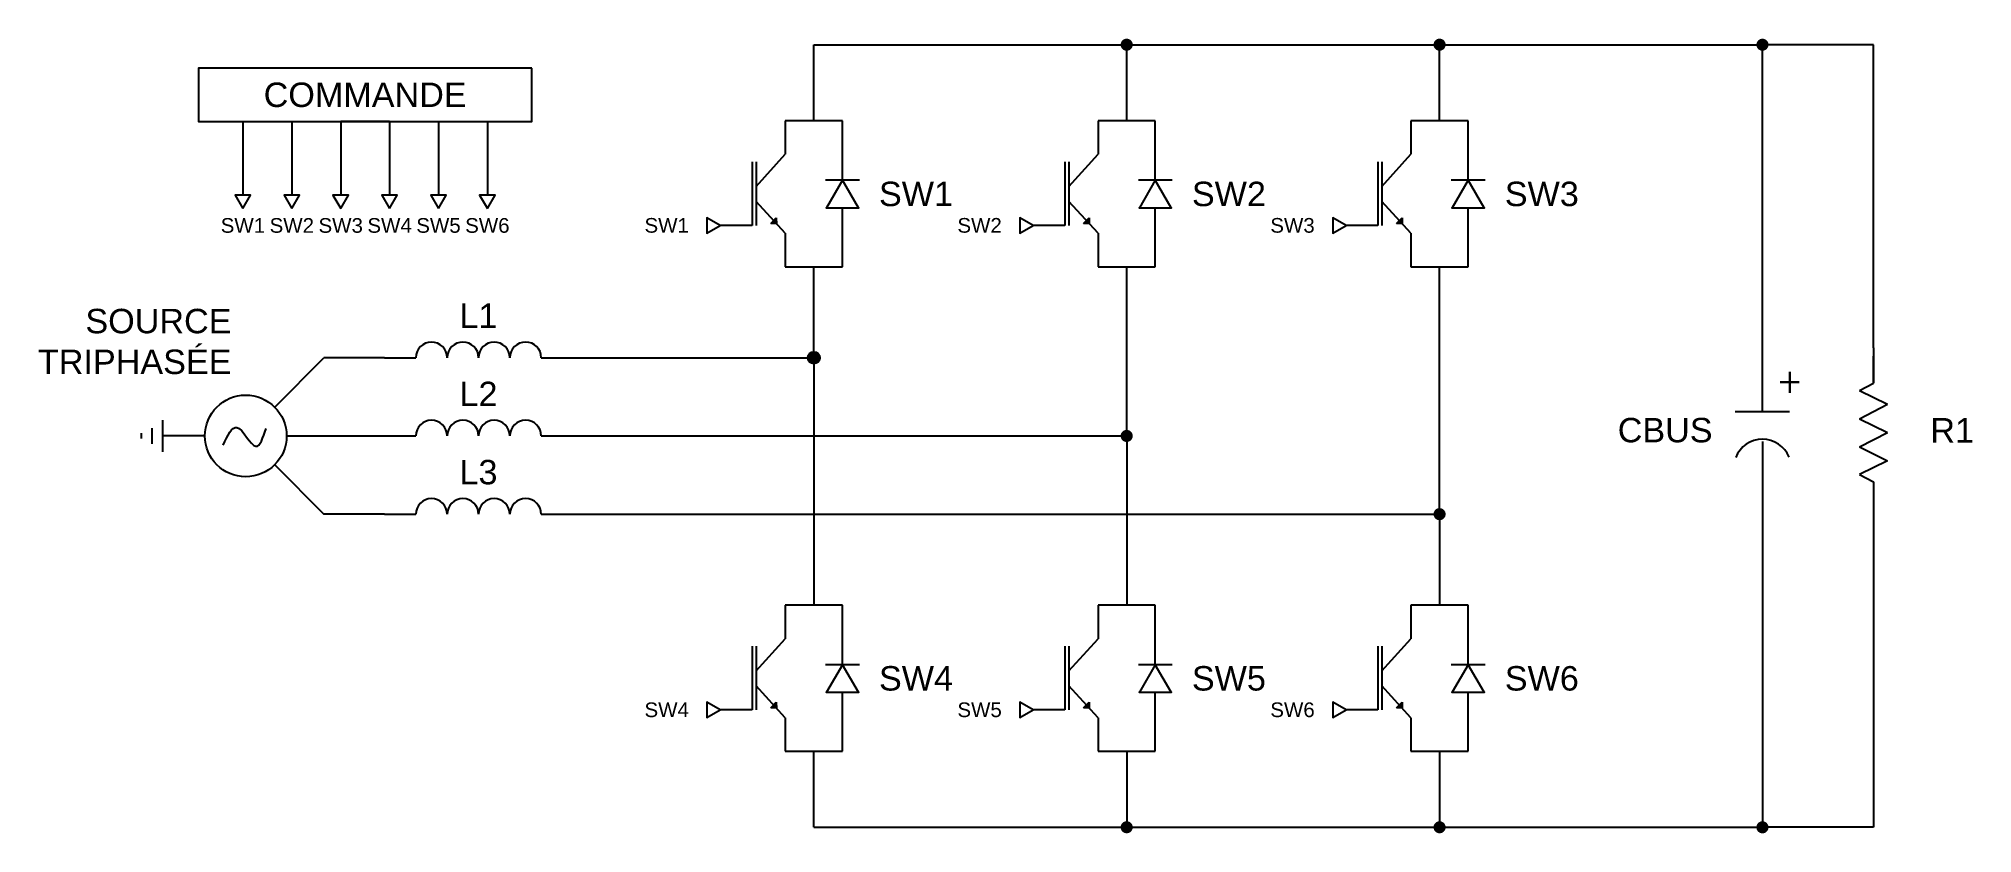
# Model space of a CAD drawing. Header units: millimetres. Extents: x 2332 to 2530, y 1215 to 1296.
import ezdxf

# ---------------------------------------------------------------- set-up
doc = ezdxf.new("R2010")
doc.units = ezdxf.units.MM
doc.layers.add('Sequence1', color=7, linetype='Continuous')
doc.styles.add('ROMANS', font='ROMANS.shx')
doc.styles.get("Standard").update_dxf_attribs({"font": 'arial.ttf'})

# ---------------------------------------------------------------- blocks, each defined once
blk = doc.blocks.new('MALT')
for p, q in [((-0.1125, -0.4125), (0.1125, -0.4125)), ((-0.05625, -0.4875), (0.05625, -0.4875)), ((-0.01875, -0.5625), (0.01875, -0.5625))]:
    blk.add_line(p, q)
blk = doc.blocks.new('Inductance')
for p, q in [((0.214, 0), (0.393, 0)), ((1.107, 0), (1.286, 0))]:
    blk.add_line(p, q)
for centre in [(0.482, 0), (0.661, 0), (0.839, 0), (1.018, 0)]:
    blk.add_arc(centre, 0.0893, 0, 180)
blk = doc.blocks.new('Transistor IGBT')
h = blk.add_hatch(color=256)
h.dxf.hatch_style = 1
h.paths.add_polyline_path([(-0.2669, 0.1144), (-0.2812, 0.1008), (-0.2661, 0.0834)])
h.paths.add_polyline_path([(-0.2812, 0.1008), (-0.2979, 0.0849), (-0.2661, 0.0834)])
for p, q in [((-0.2168, 0.6107), (-0.2168, 0.4389)), ((-0.4032, 0.4008), (-0.4032, 0.0744)), ((-0.3807, 0.2742), (-0.2168, 0.4389)), ((-0.3807, 0.4008), (-0.3807, 0.0744)), ((-0.2168, 0.0343), (-0.3807, 0.1975)), ((-0.2979, 0.0849), (-0.2669, 0.1144)), ((-0.2669, 0.1144), (-0.2661, 0.0834)), ((-0.4032, 0.0744), (-0.582, 0.0744)), ((-0.2661, 0.0834), (-0.2979, 0.0849)), ((-0.2168, 0.0343), (-0.2168, -0.1374))]:
    blk.add_line(p, q)
blk = doc.blocks.new('Diode')
for p, q in [((0, 0), (0.294, 0)), ((0.294, 0.09), (0.294, -0.09)), ((0.45, 0), (0.294, 0.09)), ((0.294, -0.09), (0.45, 0)), ((0.45, 0), (0.45, 0.096)), ((0.45, -0.096), (0.45, 0)), ((0.45, 0), (0.75, 0))]:
    blk.add_line(p, q)
for p in [(0.294, 0.09), (0.45, 0), (0.294, -0.09)]:
    blk.add_point(p)
blk = doc.blocks.new('Condensateur Polarisé')
for p, q in [((0, -0.125), (0, 0)), ((0, -0.2266), (0, -0.125)), ((0, -0.3349), (0, -0.2266)), ((0.072, -0.3349), (-0.072, -0.3349)), ((0, -0.4131), (0, -0.5161)), ((0, -0.5161), (0, -0.625)), ((0, -0.625), (0, -0.75))]:
    blk.add_line(p, q)
blk.add_arc((0.0002, -0.4839), 0.0765, 22.204, 158.436)
at = {"style": 'ROMANS'}
blk.add_text('+', height=0.065, dxfattribs=at).set_placement((0.0362, -0.2843))
blk = doc.blocks.new('Résistance')
for p, q in [((0, 0), (0.1576, 0)), ((0.1576, 0), (0.0375, 0)), ((0.1894, -0.0622), (0.1576, 0)), ((0.1894, -0.0622), (0.2502, 0.0622)), ((0.3139, -0.0622), (0.2502, 0.0622)), ((0.3139, -0.0622), (0.375, 0.0615)), ((0.4383, -0.0622), (0.375, 0.0615)), ((0.4383, -0.0622), (0.4998, 0.0622)), ((0.4998, 0.0622), (0.5613, -0.0622)), ((0.5613, -0.0622), (0.5931, 0)), ((0.5931, 0), (0.7125, 0)), ((0.5931, 0), (0.75, 0))]:
    blk.add_line(p, q)

msp = doc.modelspace()

# ---------------------------------------------------------------- hatches: boundary and pattern name
h = msp.add_hatch(color=256)
h.dxf.hatch_style = 1
h.paths.add_polyline_path([(2443.33, 1296.47, 0.414214), (2442.71, 1295.85), (2443.33, 1295.85)])
h.paths.add_polyline_path([(2443.33, 1295.85), (2442.71, 1295.85, 0.414214), (2443.33, 1295.23)])
h.paths.add_polyline_path([(2443.95, 1295.85, 0.414214), (2443.33, 1296.47), (2443.33, 1295.85), (2443.33, 1295.23, 0.414214)])
h = msp.add_hatch(color=256)
h.dxf.hatch_style = 1
h.paths.add_polyline_path([(2475.33, 1296.47, 0.414214), (2474.71, 1295.85), (2475.33, 1295.85)])
h.paths.add_polyline_path([(2475.33, 1295.85), (2474.71, 1295.85, 0.414214), (2475.33, 1295.23)])
h.paths.add_polyline_path([(2475.95, 1295.85, 0.414214), (2475.33, 1296.47), (2475.33, 1295.85), (2475.33, 1295.23, 0.414214)])
h = msp.add_hatch(color=256)
h.dxf.hatch_style = 1
h.paths.add_polyline_path([(2508.35, 1296.46, 0.414214), (2507.73, 1295.85), (2508.35, 1295.85)])
h.paths.add_polyline_path([(2508.35, 1295.85), (2507.73, 1295.85, 0.414214), (2508.35, 1295.23)])
h.paths.add_polyline_path([(2508.97, 1295.85, 0.414214), (2508.35, 1296.46), (2508.35, 1295.85), (2508.35, 1295.23, 0.414214)])
h = msp.add_hatch(color=256)
h.dxf.hatch_style = 1
h.paths.add_polyline_path([(2411.33, 1264.45, 0.414214), (2410.71, 1263.83), (2411.33, 1263.83)])
h.paths.add_polyline_path([(2411.33, 1263.83), (2410.71, 1263.83, 0.414214), (2411.33, 1263.21)])
h.paths.add_polyline_path([(2411.95, 1263.83, 0.414214), (2411.33, 1264.45), (2411.33, 1263.83), (2411.33, 1263.21, 0.414214)])
h = msp.add_hatch(color=256)
h.dxf.hatch_style = 1
h.paths.add_polyline_path([(2443.33, 1256.45, 0.414214), (2442.71, 1255.83), (2443.33, 1255.83)])
h.paths.add_polyline_path([(2443.33, 1255.83), (2442.71, 1255.83, 0.414214), (2443.33, 1255.21)])
h.paths.add_polyline_path([(2443.95, 1255.83, 0.414214), (2443.33, 1256.45), (2443.33, 1255.83), (2443.33, 1255.21, 0.414214)])
h = msp.add_hatch(color=256)
h.dxf.hatch_style = 1
h.paths.add_polyline_path([(2475.33, 1248.45, 0.414214), (2474.71, 1247.83), (2475.33, 1247.83)])
h.paths.add_polyline_path([(2475.33, 1247.83), (2474.71, 1247.83, 0.414214), (2475.33, 1247.21)])
h.paths.add_polyline_path([(2475.95, 1247.83, 0.414214), (2475.33, 1248.45), (2475.33, 1247.83), (2475.33, 1247.21, 0.414214)])
h = msp.add_hatch(color=256)
h.dxf.hatch_style = 1
h.paths.add_polyline_path([(2443.33, 1216.42, 0.414214), (2442.71, 1215.8), (2443.33, 1215.8)])
h.paths.add_polyline_path([(2443.33, 1215.8), (2442.71, 1215.8, 0.414214), (2443.33, 1215.19)])
h.paths.add_polyline_path([(2443.95, 1215.8, 0.414214), (2443.33, 1216.42), (2443.33, 1215.8), (2443.33, 1215.19, 0.414214)])
h = msp.add_hatch(color=256)
h.dxf.hatch_style = 1
h.paths.add_polyline_path([(2475.33, 1216.42, 0.414214), (2474.71, 1215.8), (2475.33, 1215.8)])
h.paths.add_polyline_path([(2475.33, 1215.8), (2474.71, 1215.8, 0.414214), (2475.33, 1215.19)])
h.paths.add_polyline_path([(2475.95, 1215.8, 0.414214), (2475.33, 1216.42), (2475.33, 1215.8), (2475.33, 1215.19, 0.414214)])
h = msp.add_hatch(color=256)
h.dxf.hatch_style = 1
h.paths.add_polyline_path([(2508.35, 1216.42, 0.414214), (2507.73, 1215.8), (2508.35, 1215.8)])
h.paths.add_polyline_path([(2508.35, 1215.8), (2507.73, 1215.8, 0.414214), (2508.35, 1215.18)])
h.paths.add_polyline_path([(2508.97, 1215.8, 0.414214), (2508.35, 1216.42), (2508.35, 1215.8), (2508.35, 1215.18, 0.414214)])

# ---------------------------------------------------------------- linework, layer by layer
for p, q in [((2411.33, 1288.07), (2411.33, 1295.85)), ((2411.33, 1295.85), (2508.35, 1295.85)), ((2443.33, 1288.07), (2443.33, 1295.85)), ((2475.33, 1288.07), (2475.33, 1295.85)), ((2508.35, 1258.29), (2508.35, 1295.85)), ((2519.7, 1295.85), (2508.35, 1295.85)), ((2519.7, 1264.86), (2519.7, 1295.85)), ((2352.95, 1287.98), (2352.95, 1280.45)), ((2357.95, 1287.98), (2357.95, 1280.45)), ((2367.95, 1287.98), (2362.95, 1287.98)), ((2362.95, 1287.98), (2362.95, 1280.45)), ((2365.45, 1287.98), (2367.95, 1287.98)), ((2367.95, 1287.98), (2367.95, 1280.45)), ((2367.95, 1287.98), (2372.95, 1287.98)), ((2372.95, 1287.98), (2372.95, 1280.45)), ((2372.95, 1287.98), (2377.95, 1287.98)), ((2377.95, 1287.98), (2377.95, 1280.45)), ((2414.26, 1288.07), (2408.4, 1288.07)), ((2414.26, 1287.4), (2414.26, 1288.07)), ((2446.26, 1288.07), (2440.4, 1288.07)), ((2446.26, 1287.4), (2446.26, 1288.07)), ((2478.26, 1288.07), (2472.4, 1288.07)), ((2478.26, 1287.4), (2478.26, 1288.07)), ((2414.26, 1273.13), (2414.26, 1273.84)), ((2446.26, 1273.13), (2446.26, 1273.84)), ((2478.26, 1273.13), (2478.26, 1273.84)), ((2408.4, 1273.13), (2414.26, 1273.13)), ((2411.33, 1263.83), (2411.33, 1273.13)), ((2440.4, 1273.13), (2446.26, 1273.13)), ((2443.33, 1255.83), (2443.33, 1273.13)), ((2472.4, 1273.13), (2478.26, 1273.13)), ((2475.33, 1247.83), (2475.33, 1273.13)), ((2356.2, 1258.78), (2361.24, 1263.83)), ((2367.42, 1263.83), (2361.24, 1263.83)), ((2386.66, 1263.83), (2411.33, 1263.83)), ((2411.33, 1263.83), (2411.33, 1238.52)), ((2349.05, 1255.83), (2344.71, 1255.83)), ((2357.42, 1255.83), (2367.42, 1255.83)), ((2386.66, 1255.83), (2443.33, 1255.83)), ((2443.33, 1255.83), (2443.33, 1238.52)), ((2356.2, 1252.87), (2361.24, 1247.83)), ((2508.35, 1253.36), (2508.35, 1215.8)), ((2367.42, 1247.83), (2361.24, 1247.83)), ((2386.66, 1247.83), (2475.33, 1247.83)), ((2475.33, 1247.83), (2475.33, 1238.52)), ((2519.7, 1247.51), (2519.7, 1215.8)), ((2414.26, 1238.52), (2408.4, 1238.52)), ((2414.26, 1237.85), (2414.26, 1238.52)), ((2446.26, 1238.52), (2440.4, 1238.52)), ((2446.26, 1237.85), (2446.26, 1238.52)), ((2478.26, 1238.52), (2472.4, 1238.52)), ((2478.26, 1237.85), (2478.26, 1238.52)), ((2414.26, 1223.58), (2414.26, 1224.29)), ((2446.26, 1223.58), (2446.26, 1224.29)), ((2478.26, 1223.58), (2478.26, 1224.29)), ((2408.4, 1223.58), (2414.26, 1223.58)), ((2411.33, 1215.8), (2411.33, 1223.58)), ((2440.4, 1223.58), (2446.26, 1223.58)), ((2443.33, 1223.58), (2443.33, 1215.8)), ((2472.4, 1223.58), (2478.26, 1223.58)), ((2475.33, 1223.58), (2475.33, 1215.8)), ((2411.33, 1215.8), (2508.35, 1215.8)), ((2519.7, 1215.8), (2508.35, 1215.8))]:
    msp.add_line(p, q)
for points in [[(2382.51, 1293.45), (2348.4, 1293.45), (2348.4, 1287.98), (2382.51, 1287.98)], [(2352.95, 1279.08), (2353.74, 1280.45), (2352.16, 1280.45)], [(2357.95, 1279.08), (2358.74, 1280.45), (2357.16, 1280.45)], [(2362.95, 1279.08), (2363.74, 1280.45), (2362.16, 1280.45)], [(2367.95, 1279.08), (2368.74, 1280.45), (2367.16, 1280.45)], [(2372.95, 1279.08), (2373.74, 1280.45), (2372.16, 1280.45)], [(2377.95, 1279.08), (2378.74, 1280.45), (2377.16, 1280.45)], [(2401.77, 1277.36), (2400.4, 1278.15), (2400.4, 1276.57)], [(2433.77, 1277.36), (2432.4, 1278.15), (2432.4, 1276.57)], [(2465.77, 1277.36), (2464.4, 1278.15), (2464.4, 1276.57)], [(2401.77, 1227.81), (2400.4, 1228.6), (2400.4, 1227.02)], [(2433.77, 1227.81), (2432.4, 1228.6), (2432.4, 1227.02)], [(2465.77, 1227.81), (2464.4, 1228.6), (2464.4, 1227.02)]]:
    msp.add_lwpolyline(points, close=True)
for centre, radius in [((2411.33, 1263.83), 0.619), ((2353.24, 1255.83), 4.18)]:
    msp.add_circle(centre, radius)
at = {"layer": 'Sequence1'}
msp.add_spline([(2350.94, 1254.89), (2352.34, 1256.7), (2354.27, 1254.77), (2355.32, 1256.58)], degree=3, dxfattribs=at)

# ---------------------------------------------------------------- block references
for name, p, xscale, yscale, zscale, rotation in [('Transistor IGBT', (2412.34, 1275.87), -18.15994715690431, -19.97396498285343, 18.15994715690431, 180), ('Diode', (2414.26, 1273.84), 18.08780699997465, 18.08780699997465, 18.08780699997465, 90), ('Transistor IGBT', (2444.34, 1275.87), -18.15994715690431, -19.97396498285343, 18.15994715690431, 180), ('Diode', (2446.26, 1273.84), 18.08780699997465, 18.08780699997465, 18.08780699997465, 90), ('Transistor IGBT', (2476.34, 1275.87), -18.15994715690431, -19.97396498285343, 18.15994715690431, 180), ('Diode', (2478.26, 1273.84), 18.08780699997465, 18.08780699997465, 18.08780699997465, 90), ('Résistance', (2519.7, 1264.86), 23.14004068397776, 23.14004068397776, 23.14004068397776, 270), ('MALT', (2350.63, 1255.83), 14.34479578496349, 14.34479578496349, 14.34479578496349, 270), ('Transistor IGBT', (2412.34, 1226.32), -18.15994715690431, -19.97396498285343, 18.15994715690431, 180), ('Transistor IGBT', (2444.34, 1226.32), -18.15994715690431, -19.97396498285343, 18.15994715690431, 180), ('Transistor IGBT', (2476.34, 1226.32), -18.15994715690431, -19.97396498285343, 18.15994715690431, 180), ('Diode', (2414.26, 1224.29), 18.08780699997465, 18.08780699997465, 18.08780699997465, 90), ('Diode', (2446.26, 1224.29), 18.08780699997465, 18.08780699997465, 18.08780699997465, 90), ('Diode', (2478.26, 1224.29), 18.08780699997465, 18.08780699997465, 18.08780699997465, 90)]:
    msp.add_blockref(name, p, dxfattribs=dict(xscale=xscale, yscale=yscale, zscale=zscale, rotation=rotation))
for name, p, xscale, yscale, zscale in [('Condensateur Polarisé', (2508.35, 1271.21), 38.57465674285095, 38.57465674285095, 38.57465674285095), ('Inductance', (2363.58, 1263.83), 17.95299224165296, 17.95299224165296, 17.95299224165296), ('Inductance', (2363.58, 1255.83), 17.95299224165296, 17.95299224165296, 17.95299224165296), ('Inductance', (2363.58, 1247.83), 17.95299224165296, 17.95299224165296, 17.95299224165296)]:
    msp.add_blockref(name, p, dxfattribs=dict(xscale=xscale, yscale=yscale, zscale=zscale))

# ---------------------------------------------------------------- texts
for s, width, insert, char_height, attachment_point in [('COMMANDE', 18.9607, (2365.45, 1290.71), 2.5, 5), ('\\A1;SW1', 15.0877, (2418, 1280.57), 2.5, 4), ('\\A1;SW2', 15.0877, (2450, 1280.57), 2.5, 4), ('\\A1;SW3', 15.0877, (2482, 1280.57), 2.5, 4), ('SW1', 18.9607, (2352.95, 1278.11), 1.5, 2), ('SW2', 18.9607, (2357.95, 1278.11), 1.5, 2), ('SW3', 18.9607, (2362.95, 1278.11), 1.5, 2), ('SW4', 18.9607, (2367.95, 1278.11), 1.5, 2), ('SW5', 18.9607, (2372.95, 1278.11), 1.5, 2), ('SW6', 18.9607, (2377.95, 1278.11), 1.5, 2), ('SW1', 8.2247, (2398.56, 1277.36), 1.5, 6), ('SW2', 8.2247, (2430.56, 1277.36), 1.5, 6), ('SW3', 8.2247, (2462.56, 1277.36), 1.5, 6), ('\\A1;SOURCE\\PTRIPHASÉE', 15.0877, (2351.78, 1265.48), 2.5, 6), ('\\A1;L1', 15.0877, (2377.04, 1269.38), 2.5, 2), ('\\A1;L2', 15.0877, (2377.04, 1261.38), 2.5, 2), ('\\A1;CBUS', 15.0877, (2503.25, 1256.41), 2.5, 6), ('\\A1;R1', 15.0877, (2525.52, 1256.41), 2.5, 4), ('\\A1;L3', 15.0877, (2377.04, 1253.38), 2.5, 2), ('\\A1;SW4', 15.0877, (2418, 1231.02), 2.5, 4), ('\\A1;SW5', 15.0877, (2450, 1231.02), 2.5, 4), ('\\A1;SW6', 15.0877, (2482, 1231.02), 2.5, 4), ('SW4', 8.2247, (2398.56, 1227.81), 1.5, 6), ('SW5', 8.2247, (2430.56, 1227.81), 1.5, 6), ('SW6', 8.2247, (2462.56, 1227.81), 1.5, 6)]:
    msp.add_mtext_dynamic_manual_height_columns(s, width=width, gutter_width=12.5, heights=[0], dxfattribs=dict(at, insert=insert, char_height=char_height, attachment_point=attachment_point))

doc.saveas('drawing.dxf')
